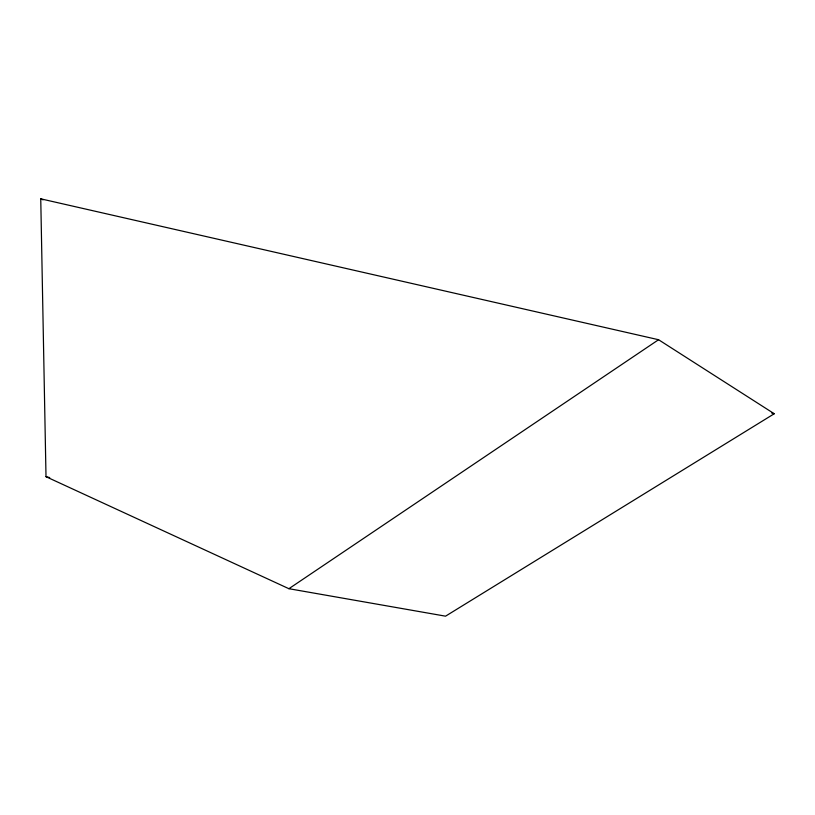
<?xml version="1.0" encoding="UTF-8"?>
<svg xmlns="http://www.w3.org/2000/svg" width="815" height="815" viewBox="0 0 815 815"><rect width="100%" height="100%" fill="white"/><g stroke="black" fill="none" stroke-linecap="round" stroke-linejoin="round"><path stroke-width="1.22" d="M288.907 588.705L658.561 339.723L774.25 413.745L445.55 616.171L288.907 588.705L46.007 476.704L40.75 198.829L658.561 339.723M46.007 476.704L49.715 477.559M771.785 413.123L774.25 413.745M40.75 198.829L43.073 199.858"/></g></svg>
